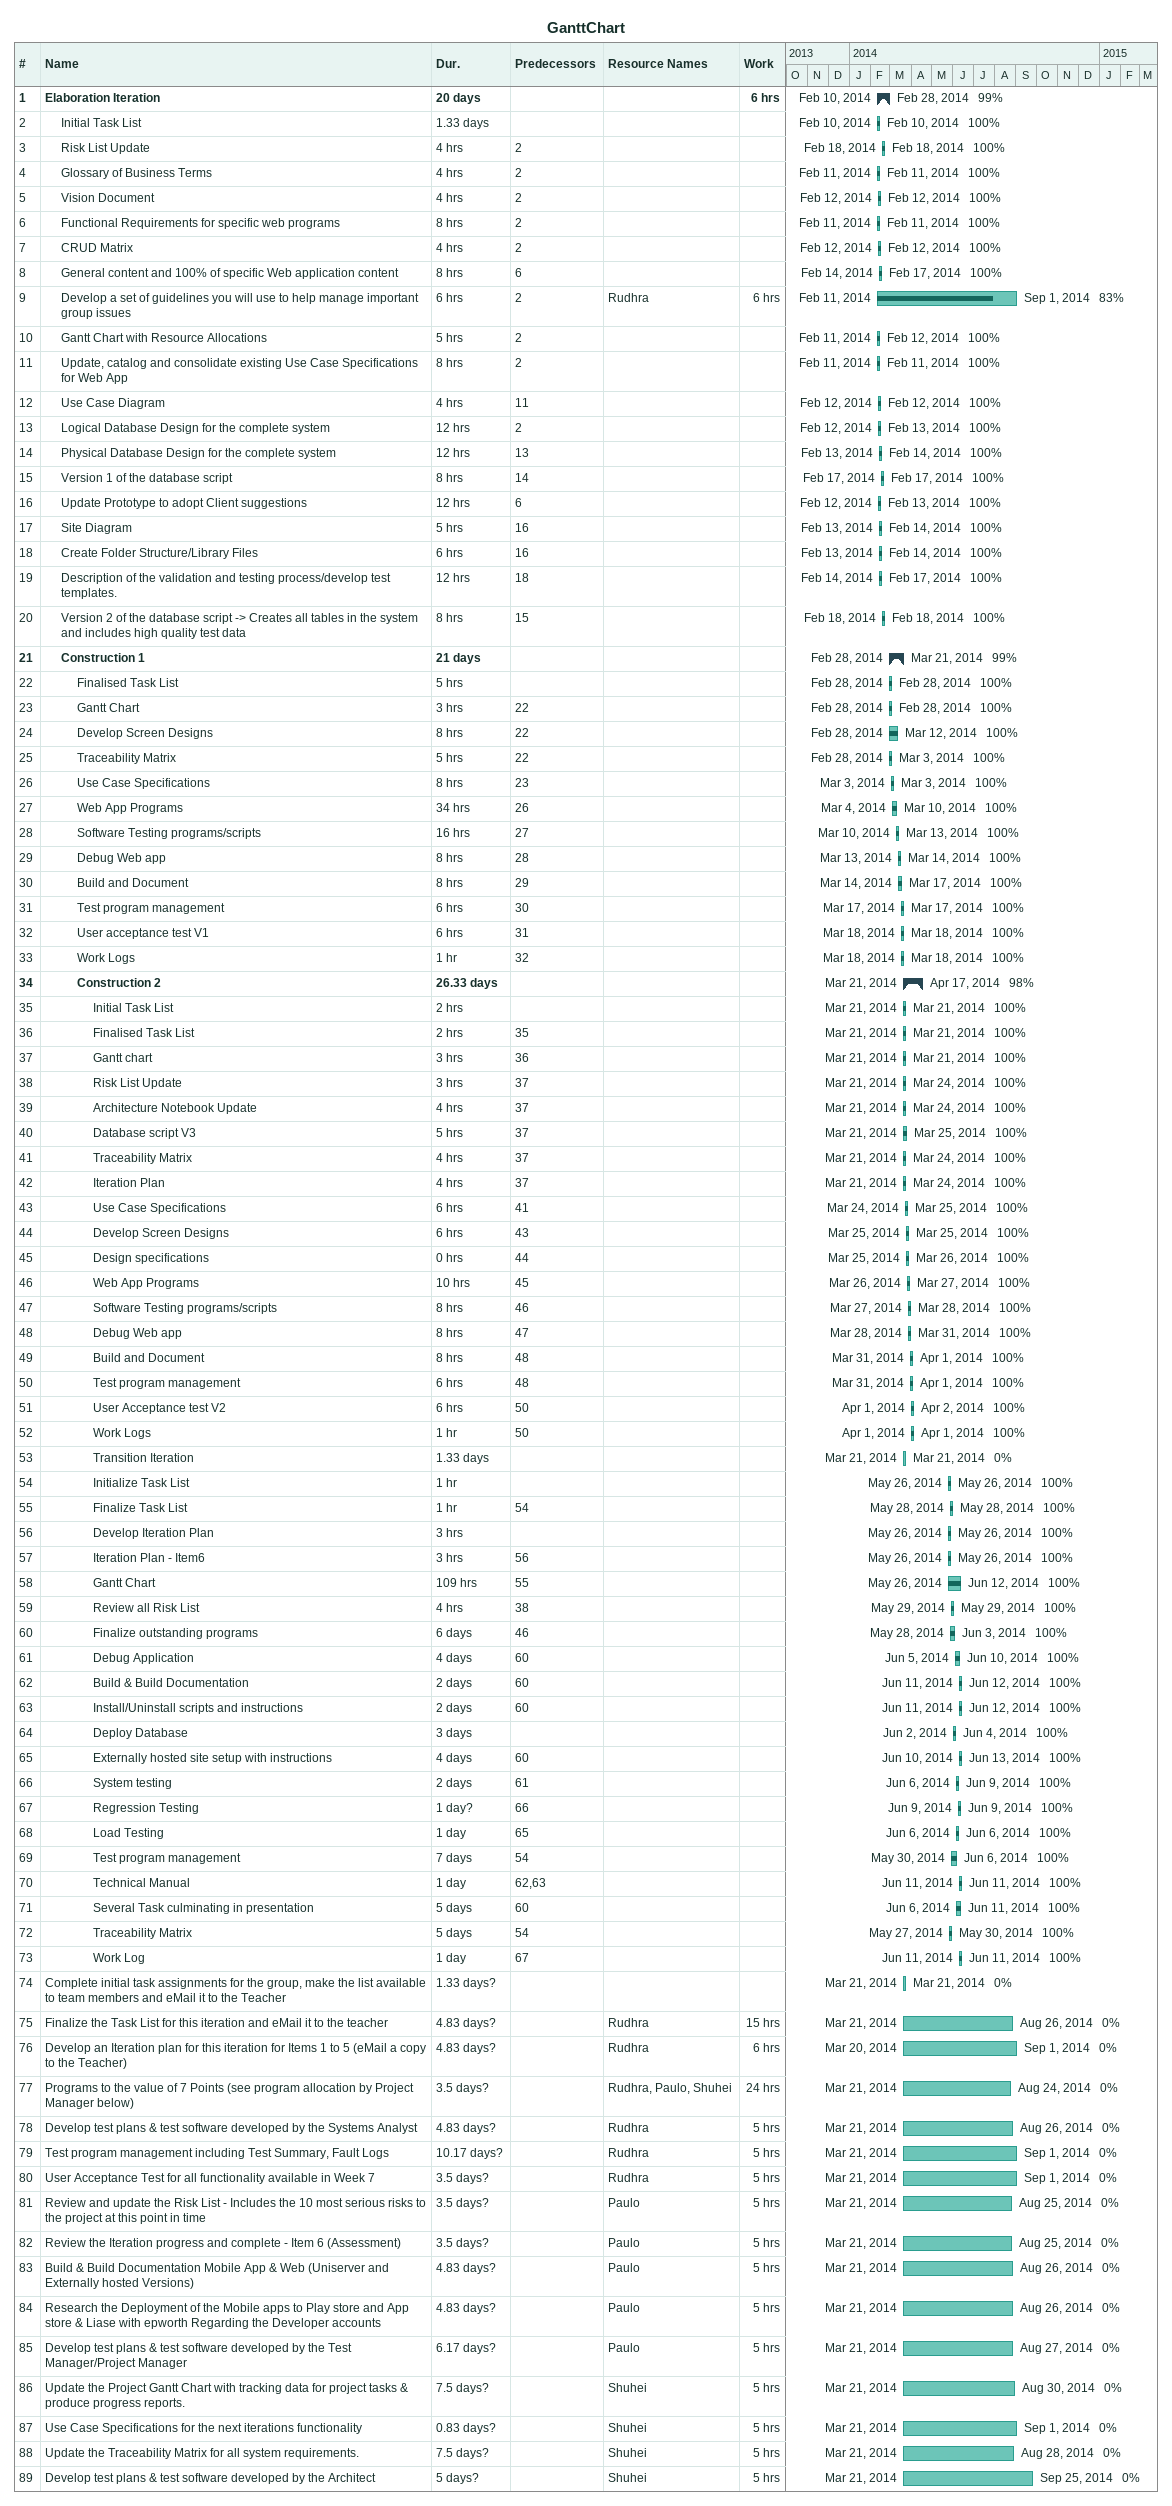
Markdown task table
GanttChart

| ID | Level | Task | Duration | Start | Finish | Predecessors | Resources | % complete | Work (h) |
|---|---|---|---|---|---|---|---|---|---|
| 1 | 1 | **Elaboration Iteration** | 20d | 2014-02-10 | 2014-02-28 |  |  | 99 | 6 |
| 2 | 2 | Initial Task List | 1.33d | 2014-02-10 | 2014-02-10 |  |  | 100 |  |
| 3 | 2 | Risk List Update | 4h | 2014-02-18 | 2014-02-18 | 2 |  | 100 |  |
| 4 | 2 | Glossary of Business Terms | 4h | 2014-02-11 | 2014-02-11 | 2 |  | 100 |  |
| 5 | 2 | Vision Document | 4h | 2014-02-12 | 2014-02-12 | 2 |  | 100 |  |
| 6 | 2 | Functional Requirements for specific web programs | 8h | 2014-02-11 | 2014-02-11 | 2 |  | 100 |  |
| 7 | 2 | CRUD Matrix | 4h | 2014-02-12 | 2014-02-12 | 2 |  | 100 |  |
| 8 | 2 | General content and 100% of specific Web application content | 8h | 2014-02-14 | 2014-02-17 | 6 |  | 100 |  |
| 9 | 2 | Develop a set of guidelines you will use to help manage important group issues | 6h | 2014-02-11 | 2014-09-01 | 2 | Rudhra | 83 | 6 |
| 10 | 2 | Gantt Chart with Resource Allocations | 5h | 2014-02-11 | 2014-02-12 | 2 |  | 100 |  |
| 11 | 2 | Update, catalog and consolidate existing Use Case Specifications for Web App | 8h | 2014-02-11 | 2014-02-11 | 2 |  | 100 |  |
| 12 | 2 | Use Case Diagram | 4h | 2014-02-12 | 2014-02-12 | 11 |  | 100 |  |
| 13 | 2 | Logical Database Design for the complete system | 12h | 2014-02-12 | 2014-02-13 | 2 |  | 100 |  |
| 14 | 2 | Physical Database Design for the complete system | 12h | 2014-02-13 | 2014-02-14 | 13 |  | 100 |  |
| 15 | 2 | Version 1 of the database script | 8h | 2014-02-17 | 2014-02-17 | 14 |  | 100 |  |
| 16 | 2 | Update Prototype to adopt Client suggestions | 12h | 2014-02-12 | 2014-02-13 | 6 |  | 100 |  |
| 17 | 2 | Site Diagram | 5h | 2014-02-13 | 2014-02-14 | 16 |  | 100 |  |
| 18 | 2 | Create Folder Structure/Library Files | 6h | 2014-02-13 | 2014-02-14 | 16 |  | 100 |  |
| 19 | 2 | Description of the validation and testing process/develop test templates. | 12h | 2014-02-14 | 2014-02-17 | 18 |  | 100 |  |
| 20 | 2 | Version 2 of the database script -> Creates all tables in the system and includes high quality test data | 8h | 2014-02-18 | 2014-02-18 | 15 |  | 100 |  |
| 21 | 2 | **Construction 1** | 21d | 2014-02-28 | 2014-03-21 |  |  | 99 |  |
| 22 | 3 | Finalised Task List | 5h | 2014-02-28 | 2014-02-28 |  |  | 100 |  |
| 23 | 3 | Gantt Chart | 3h | 2014-02-28 | 2014-02-28 | 22 |  | 100 |  |
| 24 | 3 | Develop Screen Designs | 8h | 2014-02-28 | 2014-03-12 | 22 |  | 100 |  |
| 25 | 3 | Traceability Matrix | 5h | 2014-02-28 | 2014-03-03 | 22 |  | 100 |  |
| 26 | 3 | Use Case Specifications | 8h | 2014-03-03 | 2014-03-03 | 23 |  | 100 |  |
| 27 | 3 | Web App Programs | 34h | 2014-03-04 | 2014-03-10 | 26 |  | 100 |  |
| 28 | 3 | Software Testing programs/scripts | 16h | 2014-03-10 | 2014-03-13 | 27 |  | 100 |  |
| 29 | 3 | Debug Web app | 8h | 2014-03-13 | 2014-03-14 | 28 |  | 100 |  |
| 30 | 3 | Build and Document | 8h | 2014-03-14 | 2014-03-17 | 29 |  | 100 |  |
| 31 | 3 | Test program management | 6h | 2014-03-17 | 2014-03-17 | 30 |  | 100 |  |
| 32 | 3 | User acceptance test V1 | 6h | 2014-03-18 | 2014-03-18 | 31 |  | 100 |  |
| 33 | 3 | Work Logs | 1h | 2014-03-18 | 2014-03-18 | 32 |  | 100 |  |
| 34 | 3 | **Construction 2** | 26.33d | 2014-03-21 | 2014-04-17 |  |  | 98 |  |
| 35 | 4 | Initial Task List | 2h | 2014-03-21 | 2014-03-21 |  |  | 100 |  |
| 36 | 4 | Finalised Task List | 2h | 2014-03-21 | 2014-03-21 | 35 |  | 100 |  |
| 37 | 4 | Gantt chart | 3h | 2014-03-21 | 2014-03-21 | 36 |  | 100 |  |
| 38 | 4 | Risk List Update | 3h | 2014-03-21 | 2014-03-24 | 37 |  | 100 |  |
| 39 | 4 | Architecture Notebook Update | 4h | 2014-03-21 | 2014-03-24 | 37 |  | 100 |  |
| 40 | 4 | Database script V3 | 5h | 2014-03-21 | 2014-03-25 | 37 |  | 100 |  |
| 41 | 4 | Traceability Matrix | 4h | 2014-03-21 | 2014-03-24 | 37 |  | 100 |  |
| 42 | 4 | Iteration Plan | 4h | 2014-03-21 | 2014-03-24 | 37 |  | 100 |  |
| 43 | 4 | Use Case Specifications | 6h | 2014-03-24 | 2014-03-25 | 41 |  | 100 |  |
| 44 | 4 | Develop Screen Designs | 6h | 2014-03-25 | 2014-03-25 | 43 |  | 100 |  |
| 45 | 4 | Design specifications | 0h | 2014-03-25 | 2014-03-26 | 44 |  | 100 |  |
| 46 | 4 | Web App Programs | 10h | 2014-03-26 | 2014-03-27 | 45 |  | 100 |  |
| 47 | 4 | Software Testing programs/scripts | 8h | 2014-03-27 | 2014-03-28 | 46 |  | 100 |  |
| 48 | 4 | Debug Web app | 8h | 2014-03-28 | 2014-03-31 | 47 |  | 100 |  |
| 49 | 4 | Build and Document | 8h | 2014-03-31 | 2014-04-01 | 48 |  | 100 |  |
| 50 | 4 | Test program management | 6h | 2014-03-31 | 2014-04-01 | 48 |  | 100 |  |
| 51 | 4 | User Acceptance test V2 | 6h | 2014-04-01 | 2014-04-02 | 50 |  | 100 |  |
| 52 | 4 | Work Logs | 1h | 2014-04-01 | 2014-04-01 | 50 |  | 100 |  |
| 53 | 4 | Transition Iteration | 1.33d | 2014-03-21 | 2014-03-21 |  |  | 0 |  |
| 54 | 4 | Initialize Task List | 1h | 2014-05-26 | 2014-05-26 |  |  | 100 |  |
| 55 | 4 | Finalize Task List | 1h | 2014-05-28 | 2014-05-28 | 54 |  | 100 |  |
| 56 | 4 | Develop Iteration Plan | 3h | 2014-05-26 | 2014-05-26 |  |  | 100 |  |
| 57 | 4 | Iteration Plan - Item6 | 3h | 2014-05-26 | 2014-05-26 | 56 |  | 100 |  |
| 58 | 4 | Gantt Chart | 109h | 2014-05-26 | 2014-06-12 | 55 |  | 100 |  |
| 59 | 4 | Review all Risk List | 4h | 2014-05-29 | 2014-05-29 | 38 |  | 100 |  |
| 60 | 4 | Finalize outstanding programs | 6d | 2014-05-28 | 2014-06-03 | 46 |  | 100 |  |
| 61 | 4 | Debug Application | 4d | 2014-06-05 | 2014-06-10 | 60 |  | 100 |  |
| 62 | 4 | Build & Build Documentation | 2d | 2014-06-11 | 2014-06-12 | 60 |  | 100 |  |
| 63 | 4 | Install/Uninstall scripts and instructions | 2d | 2014-06-11 | 2014-06-12 | 60 |  | 100 |  |
| 64 | 4 | Deploy Database | 3d | 2014-06-02 | 2014-06-04 |  |  | 100 |  |
| 65 | 4 | Externally hosted site setup with instructions | 4d | 2014-06-10 | 2014-06-13 | 60 |  | 100 |  |
| 66 | 4 | System testing | 2d | 2014-06-06 | 2014-06-09 | 61 |  | 100 |  |
| 67 | 4 | Regression Testing | 1d? | 2014-06-09 | 2014-06-09 | 66 |  | 100 |  |
| 68 | 4 | Load Testing | 1d | 2014-06-06 | 2014-06-06 | 65 |  | 100 |  |
| 69 | 4 | Test program management | 7d | 2014-05-30 | 2014-06-06 | 54 |  | 100 |  |
| 70 | 4 | Technical Manual | 1d | 2014-06-11 | 2014-06-11 | 62, 63 |  | 100 |  |
| 71 | 4 | Several Task culminating in presentation | 5d | 2014-06-06 | 2014-06-11 | 60 |  | 100 |  |
| 72 | 4 | Traceability Matrix | 5d | 2014-05-27 | 2014-05-30 | 54 |  | 100 |  |
| 73 | 4 | Work Log | 1d | 2014-06-11 | 2014-06-11 | 67 |  | 100 |  |
| 74 | 1 | Complete initial task assignments for the group, make the list available to team members and eMail it to the Teacher | 1.33d? | 2014-03-21 | 2014-03-21 |  |  | 0 |  |
| 75 | 1 | Finalize the Task List for this iteration and eMail it to the teacher | 4.83d? | 2014-03-21 | 2014-08-26 |  | Rudhra | 0 | 15 |
| 76 | 1 | Develop an Iteration plan for this iteration for Items 1 to 5 (eMail a copy to the Teacher) | 4.83d? | 2014-03-20 | 2014-09-01 |  | Rudhra | 0 | 6 |
| 77 | 1 | Programs to the value of 7 Points (see program allocation by Project Manager below) | 3.5d? | 2014-03-21 | 2014-08-24 |  | Rudhra, Paulo, Shuhei | 0 | 24 |
| 78 | 1 | Develop test plans & test software developed by the Systems Analyst | 4.83d? | 2014-03-21 | 2014-08-26 |  | Rudhra | 0 | 5 |
| 79 | 1 | Test program management including Test Summary, Fault Logs | 10.17d? | 2014-03-21 | 2014-09-01 |  | Rudhra | 0 | 5 |
| 80 | 1 | User Acceptance Test for all functionality available in Week 7 | 3.5d? | 2014-03-21 | 2014-09-01 |  | Rudhra | 0 | 5 |
| 81 | 1 | Review and update the Risk List - Includes the 10 most serious risks to the project at this point in time | 3.5d? | 2014-03-21 | 2014-08-25 |  | Paulo | 0 | 5 |
| 82 | 1 | Review the Iteration progress and complete - Item 6 (Assessment) | 3.5d? | 2014-03-21 | 2014-08-25 |  | Paulo | 0 | 5 |
| 83 | 1 | Build & Build Documentation Mobile App & Web (Uniserver and Externally hosted Versions) | 4.83d? | 2014-03-21 | 2014-08-26 |  | Paulo | 0 | 5 |
| 84 | 1 | Research the Deployment of the Mobile apps to Play store and App store & Liase with epworth Regarding the Developer accounts | 4.83d? | 2014-03-21 | 2014-08-26 |  | Paulo | 0 | 5 |
| 85 | 1 | Develop test plans & test software developed by the Test Manager/Project Manager | 6.17d? | 2014-03-21 | 2014-08-27 |  | Paulo | 0 | 5 |
| 86 | 1 | Update the Project Gantt Chart with tracking data for project tasks & produce progress reports. | 7.5d? | 2014-03-21 | 2014-08-30 |  | Shuhei | 0 | 5 |
| 87 | 1 | Use Case Specifications for the next iterations functionality | 0.83d? | 2014-03-21 | 2014-09-01 |  | Shuhei | 0 | 5 |
| 88 | 1 | Update the Traceability Matrix for all system requirements. | 7.5d? | 2014-03-21 | 2014-08-28 |  | Shuhei | 0 | 5 |
| 89 | 1 | Develop test plans & test software developed by the Architect | 5d? | 2014-03-21 | 2014-09-25 |  | Shuhei | 0 | 5 |
